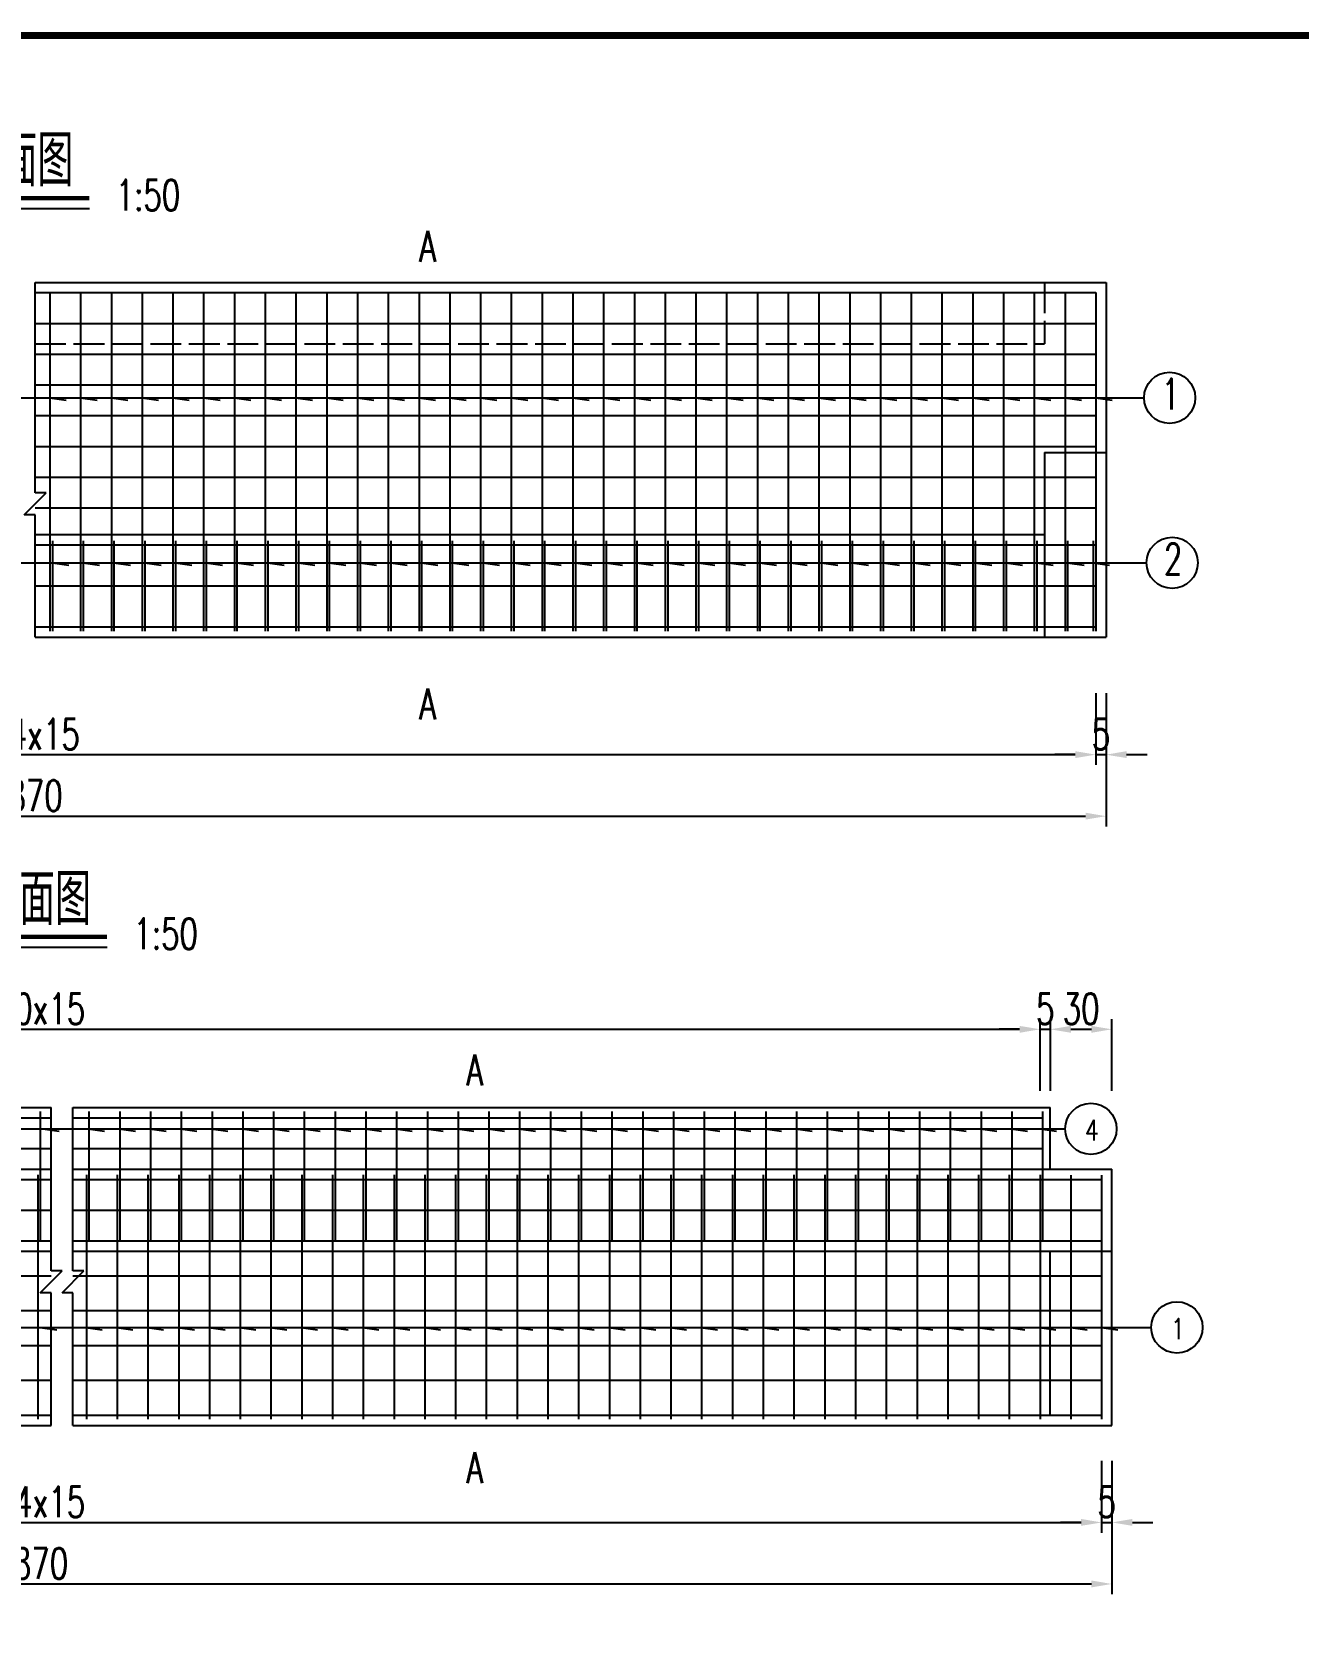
# Model space of a CAD drawing. Header units: millimetres. Extents: x -51 to 12129, y -1309 to -715.
# Drawn here: x 3469.8 to 3593.3, y -1176.6 to -1021.3 of the extents above; entities that cross this region are included whole.
import ezdxf
from ezdxf.enums import TextEntityAlignment as Align

# ---------------------------------------------------------------- set-up
doc = ezdxf.new("R2010")
doc.units = ezdxf.units.MM
doc.header["$LTSCALE"] = 0.25
doc.linetypes.add('ACAD_ISO02W100', pattern=[15, 12, -3])
for name, color, linetype in [('文字', 7, 'Continuous'), ('标注', 4, 'Continuous'), ('次轮廓线', 7, 'Continuous'), ('钢筋', 6, 'Continuous')]:
    doc.layers.add(name, color=color, linetype=linetype)
doc.styles.get("Standard").update_dxf_attribs({"font": 'simplex1.shx', "width": 0.7, "bigfont": 'hztxt.shx'})
doc.styles.add('TEXT', font='simplex1.shx', dxfattribs={"width": 0.7, "bigfont": 'hztxt.shx'})
doc.dimstyles.new('比例1：10', dxfattribs={"dimtxt": 3, "dimasz": 2, "dimexe": 1, "dimexo": 2, "dimgap": 0.5, "dimtad": 1, "dimzin": 13, "dimdsep": 46, "dimtxsty": 'Standard', "dimcen": -0.09, "dimclrd": 256, "dimclre": 256, "dimclrt": 7, "dimaunit": 1, "dimadec": 0, "dimazin": 0, "dimtfac": 0.0005, "dimtix": 1, "dimtmove": 2, "dimatfit": 0, "dimldrblk": 'DIM', "dimfxl": 0, "dimtolj": 1, "dimtzin": 13, "dimarcsym": 0})
doc.dimstyles.new('比例1：50', dxfattribs={"dimscale": 0, "dimtxt": 3, "dimasz": 2, "dimexe": 1, "dimexo": 1, "dimgap": 0.5, "dimtad": 1, "dimdec": 1, "dimlfac": 5, "dimzin": 13, "dimdsep": 46, "dimtxsty": 'Standard', "dimcen": -1, "dimclrd": 256, "dimclre": 256, "dimclrt": 7, "dimaunit": 1, "dimadec": 3, "dimazin": 0, "dimtfac": 0.0005, "dimtdec": 1, "dimtix": 1, "dimtmove": 2, "dimatfit": 3, "dimfxl": 0, "dimtolj": 1, "dimtzin": 13, "dimarcsym": 0})

# ---------------------------------------------------------------- blocks, each defined once
blk = doc.blocks.new('*D1029')
at = {"layer": 'Defpoints', "color": 0}
for p in [(3568.09, -1118.57), (3371.34, -1132.77), (3568.09, -1133.2)]:
    blk.add_point(p, dxfattribs=at)
at = {"layer": '标注', "lineweight": -2}
for p, q in [((3371.34, -1124.57), (3371.34, -1117.57)), ((3568.09, -1124.57), (3568.09, -1117.57)), ((3373.34, -1118.57), (3566.09, -1118.57))]:
    blk.add_line(p, q, dxfattribs=at)
at = {"layer": '标注'}
for points in [[(3373.34, -1118.24), (3373.34, -1118.91), (3371.34, -1118.57)], [(3566.09, -1118.24), (3566.09, -1118.91), (3568.09, -1118.57)]]:
    blk.add_solid(points, dxfattribs=at)
at = {"layer": '标注', "color": 7, "insert": (3469.71, -1116.57), "char_height": 3, "attachment_point": 5}
blk.add_mtext('\\A1;120x15', dxfattribs=at)
blk = doc.blocks.new('*D1003')
at = {"layer": 'Defpoints', "color": 0}
for p in [(3364.85, -1079.73), (3573.52, -1079.73), (3573.52, -1091.79)]:
    blk.add_point(p, dxfattribs=at)
at = {"layer": '标注', "lineweight": -2}
for p, q in [((3364.85, -1085.79), (3364.85, -1092.79)), ((3573.52, -1085.79), (3573.52, -1092.79)), ((3366.85, -1091.79), (3571.52, -1091.79))]:
    blk.add_line(p, q, dxfattribs=at)
at = {"layer": '标注'}
for points in [[(3366.85, -1091.45), (3366.85, -1092.12), (3364.85, -1091.79)], [(3571.52, -1091.45), (3571.52, -1092.12), (3573.52, -1091.79)]]:
    blk.add_solid(points, dxfattribs=at)
at = {"layer": '标注', "color": 7, "insert": (3469.18, -1089.79), "char_height": 3, "attachment_point": 5}
blk.add_mtext('\\A1;124x15', dxfattribs=at)
blk = doc.blocks.new('*D1004')
at = {"layer": 'Defpoints', "color": 0}
for p in [(3364.34, -1155.95), (3575.09, -1156.2), (3575.09, -1172.66)]:
    blk.add_point(p, dxfattribs=at)
at = {"layer": '标注', "lineweight": -2}
for p, q in [((3364.34, -1166.66), (3364.34, -1173.66)), ((3575.09, -1166.66), (3575.09, -1173.66)), ((3366.34, -1172.66), (3573.09, -1172.66))]:
    blk.add_line(p, q, dxfattribs=at)
at = {"layer": '标注'}
for points in [[(3366.34, -1172.32), (3366.34, -1172.99), (3364.34, -1172.66)], [(3573.09, -1172.32), (3573.09, -1172.99), (3575.09, -1172.66)]]:
    blk.add_solid(points, dxfattribs=at)
at = {"layer": '标注', "color": 7, "insert": (3469.71, -1170.66), "char_height": 3, "attachment_point": 5}
blk.add_mtext('\\A1;1870', dxfattribs=at)
blk = doc.blocks.new('*D1005')
at = {"layer": 'Defpoints', "color": 0}
for p in [(3363.85, -1080.33), (3574.52, -1080.33), (3574.52, -1097.79)]:
    blk.add_point(p, dxfattribs=at)
at = {"layer": '标注', "lineweight": -2}
for p, q in [((3363.85, -1091.79), (3363.85, -1098.79)), ((3574.52, -1091.79), (3574.52, -1098.79)), ((3365.85, -1097.79), (3572.52, -1097.79))]:
    blk.add_line(p, q, dxfattribs=at)
at = {"layer": '标注'}
for points in [[(3365.85, -1097.45), (3365.85, -1098.12), (3363.85, -1097.79)], [(3572.52, -1097.45), (3572.52, -1098.12), (3574.52, -1097.79)]]:
    blk.add_solid(points, dxfattribs=at)
at = {"layer": '标注', "color": 7, "insert": (3469.18, -1095.79), "char_height": 3, "attachment_point": 5}
blk.add_mtext('\\A1;1870', dxfattribs=at)
blk = doc.blocks.new('*D1055')
at = {"layer": 'Defpoints', "color": 0}
for p in [(3573.52, -1079.73), (3574.52, -1079.73), (3574.52, -1091.79)]:
    blk.add_point(p, dxfattribs=at)
at = {"layer": '标注', "lineweight": -2}
for p, q in [((3573.52, -1085.79), (3573.52, -1092.79)), ((3574.52, -1085.79), (3574.52, -1092.79)), ((3571.52, -1091.79), (3569.52, -1091.79)), ((3573.52, -1091.79), (3574.52, -1091.79)), ((3576.52, -1091.79), (3578.52, -1091.79))]:
    blk.add_line(p, q, dxfattribs=at)
at = {"layer": '标注'}
for points in [[(3571.52, -1091.45), (3571.52, -1092.12), (3573.52, -1091.79)], [(3576.52, -1091.45), (3576.52, -1092.12), (3574.52, -1091.79)]]:
    blk.add_solid(points, dxfattribs=at)
at = {"layer": '标注', "color": 7, "insert": (3574.02, -1089.79), "char_height": 3, "attachment_point": 5}
blk.add_mtext('\\A1;5', dxfattribs=at)
blk = doc.blocks.new('*D1062')
at = {"layer": 'Defpoints', "color": 0}
for p in [(3569.09, -1118.57), (3568.09, -1132.2), (3569.09, -1132.2)]:
    blk.add_point(p, dxfattribs=at)
at = {"layer": '标注', "lineweight": -2}
for p, q in [((3568.09, -1124.57), (3568.09, -1117.57)), ((3569.09, -1124.57), (3569.09, -1117.57)), ((3566.09, -1118.57), (3564.09, -1118.57)), ((3568.09, -1118.57), (3569.09, -1118.57)), ((3571.09, -1118.57), (3573.09, -1118.57))]:
    blk.add_line(p, q, dxfattribs=at)
at = {"layer": '标注'}
for points in [[(3566.09, -1118.24), (3566.09, -1118.91), (3568.09, -1118.57)], [(3571.09, -1118.24), (3571.09, -1118.91), (3569.09, -1118.57)]]:
    blk.add_solid(points, dxfattribs=at)
at = {"layer": '标注', "color": 7, "insert": (3568.59, -1116.57), "char_height": 3, "attachment_point": 5}
blk.add_mtext('\\A1;5', dxfattribs=at)
blk = doc.blocks.new('*D1063')
at = {"layer": 'Defpoints', "color": 0}
for p in [(3575.09, -1118.57), (3569.09, -1132.2), (3575.09, -1132.2)]:
    blk.add_point(p, dxfattribs=at)
at = {"layer": '标注', "lineweight": -2}
for p, q in [((3569.09, -1124.57), (3569.09, -1117.57)), ((3575.09, -1124.57), (3575.09, -1117.57)), ((3571.09, -1118.57), (3573.09, -1118.57))]:
    blk.add_line(p, q, dxfattribs=at)
at = {"layer": '标注'}
for points in [[(3571.09, -1118.24), (3571.09, -1118.91), (3569.09, -1118.57)], [(3573.09, -1118.24), (3573.09, -1118.91), (3575.09, -1118.57)]]:
    blk.add_solid(points, dxfattribs=at)
at = {"layer": '标注', "color": 7, "insert": (3572.09, -1116.57), "char_height": 3, "attachment_point": 5}
blk.add_mtext('\\A1;30', dxfattribs=at)
blk = doc.blocks.new('*D1067')
at = {"layer": 'Defpoints', "color": 0}
for p in [(3365.34, -1155.6), (3574.09, -1155.6), (3574.09, -1166.66)]:
    blk.add_point(p, dxfattribs=at)
at = {"layer": '标注', "lineweight": -2}
for p, q in [((3365.34, -1160.66), (3365.34, -1167.66)), ((3574.09, -1160.66), (3574.09, -1167.66)), ((3367.34, -1166.66), (3572.09, -1166.66))]:
    blk.add_line(p, q, dxfattribs=at)
at = {"layer": '标注'}
for points in [[(3367.34, -1166.32), (3367.34, -1166.99), (3365.34, -1166.66)], [(3572.09, -1166.32), (3572.09, -1166.99), (3574.09, -1166.66)]]:
    blk.add_solid(points, dxfattribs=at)
at = {"layer": '标注', "color": 7, "insert": (3469.71, -1164.66), "char_height": 3, "attachment_point": 5}
blk.add_mtext('\\A1;124x15', dxfattribs=at)
blk = doc.blocks.new('*D1068')
at = {"layer": 'Defpoints', "color": 0}
for p in [(3574.09, -1155.2), (3575.09, -1155.2), (3575.09, -1166.66)]:
    blk.add_point(p, dxfattribs=at)
at = {"layer": '标注', "lineweight": -2}
for p, q in [((3574.09, -1160.66), (3574.09, -1167.66)), ((3575.09, -1160.66), (3575.09, -1167.66)), ((3572.09, -1166.66), (3570.09, -1166.66)), ((3574.09, -1166.66), (3575.09, -1166.66)), ((3577.09, -1166.66), (3579.09, -1166.66))]:
    blk.add_line(p, q, dxfattribs=at)
at = {"layer": '标注'}
for points in [[(3572.09, -1166.32), (3572.09, -1166.99), (3574.09, -1166.66)], [(3577.09, -1166.32), (3577.09, -1166.99), (3575.09, -1166.66)]]:
    blk.add_solid(points, dxfattribs=at)
at = {"layer": '标注', "color": 7, "insert": (3574.59, -1164.66), "char_height": 3, "attachment_point": 5}
blk.add_mtext('\\A1;5', dxfattribs=at)
blk = doc.blocks.new('*D1794')
at = {"layer": 'Defpoints', "color": 0}
for p in [(1756.54, -1110.45), (8019.91, -1110.45), (8028.04, -1115.45)]:
    blk.add_point(p, dxfattribs=at)
at = {"layer": '标注', "lineweight": -2}
for p, q in [((8019.91, -1108.45), (8019.91, -1106.45)), ((8013.91, -1110.45), (8020.91, -1110.45)), ((8019.91, -1115.45), (8019.91, -1110.45)), ((8025.91, -1115.45), (8018.91, -1115.45)), ((8019.91, -1117.45), (8019.91, -1119.45))]:
    blk.add_line(p, q, dxfattribs=at)
at = {"layer": '标注'}
for points in [[(8019.58, -1108.45), (8020.25, -1108.45), (8019.91, -1110.45)], [(8019.58, -1117.45), (8020.25, -1117.45), (8019.91, -1115.45)]]:
    blk.add_solid(points, dxfattribs=at)
at = {"layer": '标注', "color": 7, "insert": (8017.91, -1112.95), "char_height": 3, "attachment_point": 5, "rotation": 90}
blk.add_mtext('\\A1;5', dxfattribs=at)
blk = doc.blocks.new('DIM')
blk.add_lwpolyline([(-1, -0.1, 0.2, 0, 0), (0, 0, 0, 0, 0)], format="xyseb")

msp = doc.modelspace()

# ---------------------------------------------------------------- linework, layer by layer
at = {"const_width": 0.7}
msp.add_lwpolyline([(3719.75412, -1021.65472), (3339.75412, -1021.65472), (3339.75412, -1298.65472), (3719.75412, -1298.65472), (3719.75412, -1021.65472)], dxfattribs=at)
at = {"layer": '文字'}
for p, q in [((3462.2187, -1038.52356), (3475.37632, -1038.52356)), ((3463.94778, -1110.55404), (3477.1054, -1110.55404))]:
    msp.add_line(p, q, dxfattribs=at)
at = {"layer": '文字', "const_width": 0.4}
for points in [[(3462.2187, -1037.52356), (3475.37632, -1037.52356)], [(3463.94778, -1109.55404), (3477.1054, -1109.55404)]]:
    msp.add_lwpolyline(points, dxfattribs=at)
at = {"layer": '文字'}
for points in [[(3508.60038, -1039.35954, 0, 0.7, 0), (3506.60038, -1039.35954, 0, 0, 0), (3504.10038, -1039.35954, 0, 0, 0), (3504.10038, -1044.15636, 0, 0, 0)], [(3508.60038, -1089.53547, 0, 0.7, 0), (3506.60038, -1089.53547, 0, 0, 0), (3504.10038, -1089.53547, 0, 0, 0), (3504.10038, -1084.73865, 0, 0, 0)], [(3513.20137, -1119.67687, 0, 0.7, 0), (3511.20137, -1119.67687, 0, 0, 0), (3508.70137, -1119.67687, 0, 0, 0), (3508.70137, -1124.47369, 0, 0, 0)], [(3513.20137, -1164.00571, 0, 0.7, 0), (3511.20137, -1164.00571, 0, 0, 0), (3508.70137, -1164.00571, 0, 0, 0), (3508.70137, -1159.20889, 0, 0, 0)]]:
    msp.add_lwpolyline(points, format="xyseb", dxfattribs=at)
at = {"layer": '标注'}
for p, q in [((3470.09115, -1066.26454), (3470.09114, -1045.73119)), ((3364.84695, -1056.99231), (3578.22299, -1056.99231)), ((3471.52195, -1056.99231), (3473.12196, -1057.21716)), ((3474.52195, -1056.99231), (3476.12196, -1057.21716)), ((3477.52195, -1056.99231), (3479.12196, -1057.21716)), ((3480.52195, -1056.99231), (3482.12196, -1057.21716)), ((3483.52195, -1056.99231), (3485.12196, -1057.21716)), ((3486.52195, -1056.99231), (3488.12196, -1057.21716)), ((3489.52195, -1056.99231), (3491.12196, -1057.21716)), ((3492.52195, -1056.99231), (3494.12196, -1057.21716)), ((3495.52195, -1056.99231), (3497.12196, -1057.21716)), ((3498.52195, -1056.99231), (3500.12196, -1057.21716)), ((3501.52195, -1056.99231), (3503.12196, -1057.21716)), ((3504.52195, -1056.99231), (3506.12196, -1057.21716)), ((3507.52195, -1056.99231), (3509.12196, -1057.21716)), ((3510.52195, -1056.99231), (3512.12196, -1057.21716)), ((3513.52195, -1056.99231), (3515.12196, -1057.21716)), ((3516.52195, -1056.99231), (3518.12196, -1057.21716)), ((3519.52195, -1056.99231), (3521.12196, -1057.21716)), ((3522.52195, -1056.99231), (3524.12196, -1057.21716)), ((3525.52195, -1056.99231), (3527.12196, -1057.21716)), ((3528.52195, -1056.99231), (3530.12196, -1057.21716)), ((3531.52195, -1056.99231), (3533.12196, -1057.21716)), ((3534.52195, -1056.99231), (3536.12196, -1057.21716)), ((3537.52195, -1056.99231), (3539.12196, -1057.21716)), ((3540.52195, -1056.99231), (3542.12196, -1057.21716)), ((3543.52195, -1056.99231), (3545.12196, -1057.21716)), ((3546.52195, -1056.99231), (3548.12196, -1057.21716)), ((3549.52195, -1056.99231), (3551.12196, -1057.21716)), ((3552.52195, -1056.99231), (3554.12196, -1057.21716)), ((3555.52195, -1056.99231), (3557.12196, -1057.21716)), ((3558.52195, -1056.99231), (3560.12196, -1057.21716)), ((3561.52195, -1056.99231), (3563.12196, -1057.21716)), ((3564.52195, -1056.99231), (3566.12196, -1057.21716)), ((3567.52195, -1056.99231), (3569.12196, -1057.21716)), ((3570.52195, -1056.99231), (3572.12196, -1057.21716)), ((3573.52195, -1056.99231), (3575.12196, -1057.21716)), ((3469.02448, -1068.39785), (3471.15781, -1066.26452)), ((3471.15781, -1066.26452), (3470.09115, -1066.26454)), ((3470.09115, -1068.39785), (3469.02448, -1068.39785)), ((3470.09113, -1080.33119), (3470.09115, -1068.39785)), ((3365.09695, -1073.08121), (3578.47299, -1073.08121)), ((3471.77195, -1073.08121), (3473.37196, -1073.30606)), ((3474.77195, -1073.08121), (3476.37196, -1073.30606)), ((3477.77195, -1073.08121), (3479.37196, -1073.30606)), ((3480.77195, -1073.08121), (3482.37196, -1073.30606)), ((3483.77195, -1073.08121), (3485.37196, -1073.30606)), ((3486.77195, -1073.08121), (3488.37196, -1073.30606)), ((3489.77195, -1073.08121), (3491.37196, -1073.30606)), ((3492.77195, -1073.08121), (3494.37196, -1073.30606)), ((3495.77195, -1073.08121), (3497.37196, -1073.30606)), ((3498.77195, -1073.08121), (3500.37196, -1073.30606)), ((3501.77195, -1073.08121), (3503.37196, -1073.30606)), ((3504.77195, -1073.08121), (3506.37196, -1073.30606)), ((3507.77195, -1073.08121), (3509.37196, -1073.30606)), ((3510.77195, -1073.08121), (3512.37196, -1073.30606)), ((3513.77195, -1073.08121), (3515.37196, -1073.30606)), ((3516.77195, -1073.08121), (3518.37196, -1073.30606)), ((3519.77195, -1073.08121), (3521.37196, -1073.30606)), ((3522.77195, -1073.08121), (3524.37196, -1073.30606)), ((3525.77195, -1073.08121), (3527.37196, -1073.30606)), ((3528.77195, -1073.08121), (3530.37196, -1073.30606)), ((3531.77195, -1073.08121), (3533.37196, -1073.30606)), ((3534.77195, -1073.08121), (3536.37196, -1073.30606)), ((3537.77195, -1073.08121), (3539.37196, -1073.30606)), ((3540.77195, -1073.08121), (3542.37196, -1073.30606)), ((3543.77195, -1073.08121), (3545.37196, -1073.30606)), ((3546.77195, -1073.08121), (3548.37196, -1073.30606)), ((3549.77195, -1073.08121), (3551.37196, -1073.30606)), ((3552.77195, -1073.08121), (3554.37196, -1073.30606)), ((3555.77195, -1073.08121), (3557.37196, -1073.30606)), ((3558.77195, -1073.08121), (3560.37196, -1073.30606)), ((3561.77195, -1073.08121), (3563.37196, -1073.30606)), ((3564.77195, -1073.08121), (3566.37196, -1073.30606)), ((3567.77195, -1073.08121), (3569.37196, -1073.30606)), ((3570.77195, -1073.08121), (3572.37196, -1073.30606)), ((3573.27195, -1073.08121), (3574.87196, -1073.30606)), ((3471.64135, -1142.13476), (3471.64134, -1126.20143)), ((3473.77468, -1142.13478), (3473.77467, -1126.20143)), ((3371.5927, -1128.27975), (3570.54543, -1128.27975)), ((3470.8427, -1128.27975), (3472.44272, -1128.5046)), ((3475.2677, -1128.27975), (3476.86772, -1128.5046)), ((3478.2677, -1128.27975), (3479.86772, -1128.5046)), ((3481.2677, -1128.27975), (3482.86772, -1128.5046)), ((3484.2677, -1128.27975), (3485.86772, -1128.5046)), ((3487.2677, -1128.27975), (3488.86772, -1128.5046)), ((3490.2677, -1128.27975), (3491.86772, -1128.5046)), ((3493.2677, -1128.27975), (3494.86772, -1128.5046)), ((3496.2677, -1128.27975), (3497.86772, -1128.5046)), ((3499.2677, -1128.27975), (3500.86772, -1128.5046)), ((3502.2677, -1128.27975), (3503.86772, -1128.5046)), ((3505.2677, -1128.27975), (3506.86772, -1128.5046)), ((3508.2677, -1128.27975), (3509.86772, -1128.5046)), ((3511.2677, -1128.27975), (3512.86772, -1128.5046)), ((3514.2677, -1128.27975), (3515.86772, -1128.5046)), ((3517.2677, -1128.27975), (3518.86772, -1128.5046)), ((3520.2677, -1128.27975), (3521.86772, -1128.5046)), ((3523.2677, -1128.27975), (3524.86772, -1128.5046)), ((3526.2677, -1128.27975), (3527.86772, -1128.5046)), ((3529.2677, -1128.27975), (3530.86772, -1128.5046)), ((3532.2677, -1128.27975), (3533.86772, -1128.5046)), ((3535.2677, -1128.27975), (3536.86772, -1128.5046)), ((3538.2677, -1128.27975), (3539.86772, -1128.5046)), ((3541.2677, -1128.27975), (3542.86772, -1128.5046)), ((3544.2677, -1128.27975), (3545.86772, -1128.5046)), ((3547.2677, -1128.27975), (3548.86772, -1128.5046)), ((3550.2677, -1128.27975), (3551.86772, -1128.5046)), ((3553.2677, -1128.27975), (3554.86772, -1128.5046)), ((3556.2677, -1128.27975), (3557.86772, -1128.5046)), ((3559.2677, -1128.27975), (3560.86772, -1128.5046)), ((3562.2677, -1128.27975), (3563.86772, -1128.5046)), ((3565.2677, -1128.27975), (3566.86772, -1128.5046)), ((3568.08644, -1128.27975), (3569.68646, -1128.5046)), ((3470.5747, -1144.26811), (3472.70802, -1142.13475)), ((3472.70802, -1142.13475), (3471.64135, -1142.13476)), ((3472.70802, -1144.2681), (3474.84135, -1142.13476)), ((3474.84135, -1142.13476), (3473.77468, -1142.13478)), ((3471.64133, -1144.26811), (3470.5747, -1144.26811)), ((3471.64132, -1157.20143), (3471.64133, -1144.26811)), ((3473.77468, -1144.2681), (3472.70802, -1144.2681)), ((3473.77467, -1157.20143), (3473.77468, -1144.2681)), ((3365.3427, -1147.64024), (3578.93014, -1147.64024)), ((3470.5927, -1147.64024), (3472.19272, -1147.8651)), ((3475.0177, -1147.64024), (3476.61772, -1147.8651)), ((3478.0177, -1147.64024), (3479.61772, -1147.8651)), ((3481.0177, -1147.64024), (3482.61772, -1147.8651)), ((3484.0177, -1147.64024), (3485.61772, -1147.8651)), ((3487.0177, -1147.64024), (3488.61772, -1147.8651)), ((3490.0177, -1147.64024), (3491.61772, -1147.8651)), ((3493.0177, -1147.64024), (3494.61772, -1147.8651)), ((3496.0177, -1147.64024), (3497.61772, -1147.8651)), ((3499.0177, -1147.64024), (3500.61772, -1147.8651)), ((3502.0177, -1147.64024), (3503.61772, -1147.8651)), ((3505.0177, -1147.64024), (3506.61772, -1147.8651)), ((3508.0177, -1147.64024), (3509.61772, -1147.8651)), ((3511.0177, -1147.64024), (3512.61772, -1147.8651)), ((3514.0177, -1147.64024), (3515.61772, -1147.8651)), ((3517.0177, -1147.64024), (3518.61772, -1147.8651)), ((3520.0177, -1147.64024), (3521.61772, -1147.8651)), ((3523.0177, -1147.64024), (3524.61772, -1147.8651)), ((3526.0177, -1147.64024), (3527.61772, -1147.8651)), ((3529.0177, -1147.64024), (3530.61772, -1147.8651)), ((3532.0177, -1147.64024), (3533.61772, -1147.8651)), ((3535.0177, -1147.64024), (3536.61772, -1147.8651)), ((3538.0177, -1147.64024), (3539.61772, -1147.8651)), ((3541.0177, -1147.64024), (3542.61772, -1147.8651)), ((3544.0177, -1147.64024), (3545.61772, -1147.8651)), ((3547.0177, -1147.64024), (3548.61772, -1147.8651)), ((3550.0177, -1147.64024), (3551.61772, -1147.8651)), ((3553.0177, -1147.64024), (3554.61772, -1147.8651)), ((3556.0177, -1147.64024), (3557.61772, -1147.8651)), ((3559.0177, -1147.64024), (3560.61772, -1147.8651)), ((3562.0177, -1147.64024), (3563.61772, -1147.8651)), ((3565.0177, -1147.64024), (3566.61772, -1147.8651)), ((3568.0177, -1147.64024), (3569.61772, -1147.8651)), ((3571.08644, -1147.64024), (3572.68646, -1147.8651)), ((3574.08644, -1147.64024), (3575.68646, -1147.8651))]:
    msp.add_line(p, q, dxfattribs=at)
for centre in [(3580.72299, -1056.99231), (3580.97299, -1073.08121), (3573.04543, -1128.27975), (3581.43014, -1147.64024)]:
    msp.add_circle(centre, 2.5, dxfattribs=at)
at = {"layer": '次轮廓线'}
for p, q in [((3470.09113, -1045.73119), (3574.52195, -1045.73119)), ((3574.52195, -1045.73119), (3574.52195, -1080.33119)), ((3568.52195, -1062.33119), (3574.52195, -1062.33119)), ((3568.52195, -1062.33119), (3568.52195, -1080.33119)), ((3470.09113, -1070.33119), (3568.52195, -1070.33119)), ((3470.09113, -1080.33119), (3574.52195, -1080.33119)), ((3370.3427, -1126.20143), (3471.64134, -1126.20143)), ((3473.77467, -1126.20143), (3569.08644, -1126.20143)), ((3569.08644, -1132.20143), (3569.08644, -1126.20143)), ((3364.3427, -1132.20143), (3471.64134, -1132.20143)), ((3473.77468, -1132.20143), (3575.08644, -1132.20143)), ((3575.08644, -1157.20143), (3575.08644, -1132.20143)), ((3364.3427, -1140.20143), (3471.64135, -1140.20143)), ((3473.77468, -1140.20143), (3575.08644, -1140.20143)), ((3569.08644, -1156.20143), (3569.08644, -1140.20143)), ((3364.3427, -1157.20143), (3471.64132, -1157.20143)), ((3473.77467, -1157.20143), (3575.08644, -1157.20143))]:
    msp.add_line(p, q, dxfattribs=at)
at = {"layer": '次轮廓线', "linetype": 'ACAD_ISO02W100'}
for p in [(3568.52195, -1045.73119), (3470.09114, -1051.73119)]:
    msp.add_line(p, (3568.52195, -1051.73119), dxfattribs=at)
at = {"layer": '钢筋', "linetype": 'Continuous'}
for p, q in [((3470.09114, -1046.73119), (3573.52195, -1046.73119)), ((3471.52195, -1046.73119), (3471.52195, -1079.73119)), ((3474.52195, -1046.73119), (3474.52195, -1079.73119)), ((3477.52195, -1046.73119), (3477.52195, -1079.73119)), ((3480.52195, -1046.73119), (3480.52195, -1079.73119)), ((3483.52195, -1046.73119), (3483.52195, -1079.73119)), ((3486.52195, -1046.73119), (3486.52195, -1079.73119)), ((3489.52195, -1046.73119), (3489.52195, -1079.73119)), ((3492.52195, -1046.73119), (3492.52195, -1079.73119)), ((3495.52195, -1046.73119), (3495.52195, -1079.73119)), ((3498.52195, -1046.73119), (3498.52195, -1079.73119)), ((3501.52195, -1046.73119), (3501.52195, -1079.73119)), ((3504.52195, -1046.73119), (3504.52195, -1079.73119)), ((3507.52195, -1046.73119), (3507.52195, -1079.73119)), ((3510.52195, -1046.73119), (3510.52195, -1079.73119)), ((3513.52195, -1046.73119), (3513.52195, -1079.73119)), ((3516.52195, -1046.73119), (3516.52195, -1079.73119)), ((3519.52195, -1046.73119), (3519.52195, -1079.73119)), ((3522.52195, -1046.73119), (3522.52195, -1079.73119)), ((3525.52195, -1046.73119), (3525.52195, -1079.73119)), ((3528.52195, -1046.73119), (3528.52195, -1079.73119)), ((3531.52195, -1046.73119), (3531.52195, -1079.73119)), ((3534.52195, -1046.73119), (3534.52195, -1079.73119)), ((3537.52195, -1046.73119), (3537.52195, -1079.73119)), ((3540.52195, -1046.73119), (3540.52195, -1079.73119)), ((3543.52195, -1046.73119), (3543.52195, -1079.73119)), ((3546.52195, -1046.73119), (3546.52195, -1079.73119)), ((3549.52195, -1046.73119), (3549.52195, -1079.73119)), ((3552.52195, -1046.73119), (3552.52195, -1079.73119)), ((3555.52195, -1046.73119), (3555.52195, -1079.73119)), ((3558.52195, -1046.73119), (3558.52195, -1079.73119)), ((3561.52195, -1046.73119), (3561.52195, -1079.73119)), ((3564.52195, -1046.73119), (3564.52195, -1079.73119)), ((3567.52195, -1046.73119), (3567.52195, -1079.73119)), ((3570.52195, -1046.73119), (3570.52195, -1079.73119)), ((3573.52195, -1046.73119), (3573.52195, -1079.73119)), ((3470.09114, -1049.73119), (3573.52195, -1049.73119)), ((3470.09114, -1052.73119), (3573.52195, -1052.73119)), ((3470.09114, -1055.73119), (3573.52195, -1055.73119)), ((3470.09114, -1058.73119), (3573.52195, -1058.73119)), ((3470.09114, -1061.73119), (3573.52195, -1061.73119)), ((3470.09114, -1064.73119), (3573.52195, -1064.73119)), ((3470.09114, -1067.73119), (3573.52195, -1067.73119)), ((3470.09114, -1071.33119), (3573.52195, -1071.33119)), ((3471.77195, -1070.93119), (3471.77195, -1079.73119)), ((3474.77195, -1070.93119), (3474.77195, -1079.73119)), ((3477.77195, -1070.93119), (3477.77195, -1079.73119)), ((3480.77195, -1070.93119), (3480.77195, -1079.73119)), ((3483.77195, -1070.93119), (3483.77195, -1079.73119)), ((3486.77195, -1070.93119), (3486.77195, -1079.73119)), ((3489.77195, -1070.93119), (3489.77195, -1079.73119)), ((3492.77195, -1070.93119), (3492.77195, -1079.73119)), ((3495.77195, -1070.93119), (3495.77195, -1079.73119)), ((3498.77195, -1070.93119), (3498.77195, -1079.73119)), ((3501.77195, -1070.93119), (3501.77195, -1079.73119)), ((3504.77195, -1070.93119), (3504.77195, -1079.73119)), ((3507.77195, -1070.93119), (3507.77195, -1079.73119)), ((3510.77195, -1070.93119), (3510.77195, -1079.73119)), ((3513.77195, -1070.93119), (3513.77195, -1079.73119)), ((3516.77195, -1070.93119), (3516.77195, -1079.73119)), ((3519.77195, -1070.93119), (3519.77195, -1079.73119)), ((3522.77195, -1070.93119), (3522.77195, -1079.73119)), ((3525.77195, -1070.93119), (3525.77195, -1079.73119)), ((3528.77195, -1070.93119), (3528.77195, -1079.73119)), ((3531.77195, -1070.93119), (3531.77195, -1079.73119)), ((3534.77195, -1070.93119), (3534.77195, -1079.73119)), ((3537.77195, -1070.93119), (3537.77195, -1079.73119)), ((3540.77195, -1070.93119), (3540.77195, -1079.73119)), ((3543.77195, -1070.93119), (3543.77195, -1079.73119)), ((3546.77195, -1070.93119), (3546.77195, -1079.73119)), ((3549.77195, -1070.93119), (3549.77195, -1079.73119)), ((3552.77195, -1070.93119), (3552.77195, -1079.73119)), ((3555.77195, -1070.93119), (3555.77195, -1079.73119)), ((3558.77195, -1070.93119), (3558.77195, -1079.73119)), ((3561.77195, -1070.93119), (3561.77195, -1079.73119)), ((3564.77195, -1070.93119), (3564.77195, -1079.73119)), ((3567.77195, -1070.93119), (3567.77195, -1079.73119)), ((3570.77195, -1070.93119), (3570.77195, -1079.73119)), ((3573.27195, -1070.93119), (3573.27195, -1079.73119)), ((3470.09114, -1075.33119), (3573.52195, -1075.33119)), ((3470.09113, -1079.33119), (3573.52195, -1079.33119)), ((3371.3427, -1127.20143), (3471.64134, -1127.20143)), ((3470.5927, -1126.60143), (3470.5927, -1139.20143)), ((3473.77467, -1127.20143), (3568.33644, -1127.20143)), ((3475.33644, -1126.60143), (3475.33644, -1139.20143)), ((3478.33644, -1126.60143), (3478.33644, -1139.20143)), ((3481.33644, -1126.60143), (3481.33644, -1139.20143)), ((3484.33644, -1126.60143), (3484.33644, -1139.20143)), ((3487.33644, -1126.60143), (3487.33644, -1139.20143)), ((3490.33644, -1126.60143), (3490.33644, -1139.20143)), ((3493.33644, -1126.60143), (3493.33644, -1139.20143)), ((3496.33644, -1126.60143), (3496.33644, -1139.20143)), ((3499.33644, -1126.60143), (3499.33644, -1139.20143)), ((3502.33644, -1126.60143), (3502.33644, -1139.20143)), ((3505.33644, -1126.60143), (3505.33644, -1139.20143)), ((3508.33644, -1126.60143), (3508.33644, -1139.20143)), ((3511.33644, -1126.60143), (3511.33644, -1139.20143)), ((3514.33644, -1126.60143), (3514.33644, -1139.20143)), ((3517.33644, -1126.60143), (3517.33644, -1139.20143)), ((3520.33644, -1126.60143), (3520.33644, -1139.20143)), ((3523.33644, -1126.60143), (3523.33644, -1139.20143)), ((3526.33644, -1126.60143), (3526.33644, -1139.20143)), ((3529.33644, -1126.60143), (3529.33644, -1139.20143)), ((3532.33644, -1126.60143), (3532.33644, -1139.20143)), ((3535.33644, -1126.60143), (3535.33644, -1139.20143)), ((3538.33644, -1126.60143), (3538.33644, -1139.20143)), ((3541.33644, -1126.60143), (3541.33644, -1139.20143)), ((3544.33644, -1126.60143), (3544.33644, -1139.20143)), ((3547.33644, -1126.60143), (3547.33644, -1139.20143)), ((3550.33644, -1126.60143), (3550.33644, -1139.20143)), ((3553.33644, -1126.60143), (3553.33644, -1139.20143)), ((3556.33644, -1126.60143), (3556.33644, -1139.20143)), ((3559.33644, -1126.60143), (3559.33644, -1139.20143)), ((3562.33644, -1126.60143), (3562.33644, -1139.20143)), ((3565.33644, -1126.60143), (3565.33644, -1139.20143)), ((3568.33644, -1126.60143), (3568.33644, -1139.20143)), ((3371.3427, -1130.20143), (3471.64134, -1130.20143)), ((3473.77468, -1130.20143), (3568.33644, -1130.20143)), ((3365.3427, -1133.20143), (3471.64134, -1133.20143)), ((3470.3427, -1132.77143), (3470.3427, -1156.60143)), ((3473.77468, -1133.20143), (3574.08644, -1133.20143)), ((3475.08644, -1132.77143), (3475.08644, -1156.60143)), ((3478.08644, -1132.77143), (3478.08644, -1156.60143)), ((3481.08644, -1132.77143), (3481.08644, -1156.60143)), ((3484.08644, -1132.77143), (3484.08644, -1156.60143)), ((3487.08644, -1132.77143), (3487.08644, -1156.60143)), ((3490.08644, -1132.77143), (3490.08644, -1156.60143)), ((3493.08644, -1132.77143), (3493.08644, -1156.60143)), ((3496.08644, -1132.77143), (3496.08644, -1156.60143)), ((3499.08644, -1132.77143), (3499.08644, -1156.60143)), ((3502.08644, -1132.77143), (3502.08644, -1156.60143)), ((3505.08644, -1132.77143), (3505.08644, -1156.60143)), ((3508.08644, -1132.77143), (3508.08644, -1156.60143)), ((3511.08644, -1132.77143), (3511.08644, -1156.60143)), ((3514.08644, -1132.77143), (3514.08644, -1156.60143)), ((3517.08644, -1132.77143), (3517.08644, -1156.60143)), ((3520.08644, -1132.77143), (3520.08644, -1156.60143)), ((3523.08644, -1132.77143), (3523.08644, -1156.60143)), ((3526.08644, -1132.77143), (3526.08644, -1156.60143)), ((3529.08644, -1132.77143), (3529.08644, -1156.60143)), ((3532.08644, -1132.77143), (3532.08644, -1156.60143)), ((3535.08644, -1132.77143), (3535.08644, -1156.60143)), ((3538.08644, -1132.77143), (3538.08644, -1156.60143)), ((3541.08644, -1132.77143), (3541.08644, -1156.60143)), ((3544.08644, -1132.77143), (3544.08644, -1156.60143)), ((3547.08644, -1132.77143), (3547.08644, -1156.60143)), ((3550.08644, -1132.77143), (3550.08644, -1156.60143)), ((3553.08644, -1132.77143), (3553.08644, -1156.60143)), ((3556.08644, -1132.77143), (3556.08644, -1156.60143)), ((3559.08644, -1132.77143), (3559.08644, -1156.60143)), ((3562.08644, -1132.77143), (3562.08644, -1156.60143)), ((3565.08644, -1132.77143), (3565.08644, -1156.60143)), ((3568.08644, -1132.77143), (3568.08644, -1156.60143)), ((3568.08644, -1132.80143), (3568.08644, -1155.60143)), ((3571.08644, -1132.80143), (3571.08644, -1156.60143)), ((3574.08644, -1132.80143), (3574.08644, -1156.60143)), ((3365.3427, -1136.20143), (3471.64135, -1136.20143)), ((3473.77468, -1136.20143), (3574.08644, -1136.20143)), ((3365.3427, -1139.20143), (3471.64135, -1139.20143)), ((3473.77468, -1139.20143), (3574.08644, -1139.20143)), ((3365.3427, -1142.60143), (3471.64135, -1142.60143)), ((3473.77468, -1142.60143), (3574.08644, -1142.60143)), ((3365.3427, -1146.00143), (3471.64135, -1146.00143)), ((3473.77468, -1146.00143), (3574.08644, -1146.00143)), ((3365.3427, -1149.40143), (3471.64135, -1149.40143)), ((3473.77468, -1149.40143), (3574.08644, -1149.40143)), ((3365.3427, -1152.80143), (3471.64135, -1152.80143)), ((3473.77468, -1152.80143), (3574.08644, -1152.80143)), ((3365.3427, -1156.20143), (3471.64135, -1156.20143)), ((3473.77468, -1156.20143), (3574.08644, -1156.20143))]:
    msp.add_line(p, q, dxfattribs=at)

# ---------------------------------------------------------------- texts
at = {"linetype": 'Continuous', "width": 0.7}
for s, p in [('1', (3580.8131, -1058.12445)), ('2', (3581.0631, -1074.21335))]:
    msp.add_text(s, height=3, dxfattribs=at).set_placement(p, align=Align.CENTER)
at = {"linetype": 'Continuous', "style": 'TEXT', "width": 0.8}
for s, p in [('4', (3573.13555, -1129.41189)), ('1', (3581.52026, -1148.77238))]:
    msp.add_text(s, height=2, dxfattribs=at).set_placement(p, align=Align.CENTER)
at = {"layer": '文字', "width": 0.7}
for s, height, p in [('立面图', 5, (3468.55338, -1033.85342)), ('1:50', 3, (3481.0906, -1037.22447)), ('A', 3, (3508.36963, -1042.22331)), ('A', 3, (3508.36963, -1086.8498)), ('平面图', 5, (3470.28246, -1105.8839)), ('1:50', 3, (3482.81968, -1109.25495)), ('A', 3, (3512.97062, -1122.54064)), ('A', 3, (3512.97062, -1161.32004))]:
    msp.add_text(s, height=height, dxfattribs=at).set_placement(p, align=Align.MIDDLE_CENTER)

# ---------------------------------------------------------------- dimensions: what is measured, and where the dimension line sits
at = {"layer": '标注'}
for base, p1, p2, text, picture, middle in [((3574.52195, -1097.78555), (3363.84695, -1080.33119), (3574.52195, -1080.33119), '1870', '*D1005', (3469.18445, -1095.78555)), ((3573.52195, -1091.78555), (3364.84695, -1079.73119), (3573.52195, -1079.73119), '124x15', '*D1003', (3469.18445, -1089.78555)), ((3568.08644, -1118.5744), (3371.3427, -1132.77143), (3568.08644, -1133.20143), '120x15', '*D1029', (3469.71457, -1116.5744)), ((3575.08644, -1172.65579), (3364.3427, -1155.94722), (3575.08644, -1156.20143), '1870', '*D1004', (3469.71457, -1170.65579)), ((3574.08644, -1166.65579), (3365.3427, -1155.60143), (3574.08644, -1155.60143), '124x15', '*D1067', (3469.71457, -1164.65579))]:
    dim = msp.add_linear_dim(base=base, p1=p1, p2=p2, text=text, dimstyle='比例1：50', override={"dimscale": 1}, dxfattribs=at)
    dim.commit()
    dim.dimension.update_dxf_attribs({"geometry": picture, "text_midpoint": middle})
for base, p1, p2, picture, middle in [((3574.52195, -1091.78555), (3573.52195, -1079.73119), (3574.52195, -1079.73119), '*D1055', (3574.02195, -1089.78555)), ((3569.08644, -1118.5744), (3568.08644, -1132.20143), (3569.08644, -1132.20143), '*D1062', (3568.58644, -1116.5744)), ((3575.08644, -1118.5744), (3569.08644, -1132.20143), (3575.08644, -1132.20143), '*D1063', (3572.08644, -1116.5744)), ((3575.08644, -1166.65579), (3574.08644, -1155.20143), (3575.08644, -1155.20143), '*D1068', (3574.58644, -1164.65579))]:
    dim = msp.add_linear_dim(base=base, p1=p1, p2=p2, dimstyle='比例1：50', override={"dimscale": 1}, dxfattribs=at)
    dim.commit()
    dim.dimension.update_dxf_attribs({"geometry": picture, "text_midpoint": middle})
dim = msp.add_linear_dim(base=(8019.91371, -1110.44972), p1=(8028.0426, -1115.44972), p2=(1756.53529, -1110.44972), angle=90, dimstyle='比例1：10', dxfattribs=at)
dim.commit()
dim.dimension.update_dxf_attribs({"geometry": '*D1794', "text_midpoint": (8017.91371, -1112.94972)})

doc.saveas('drawing.dxf')
